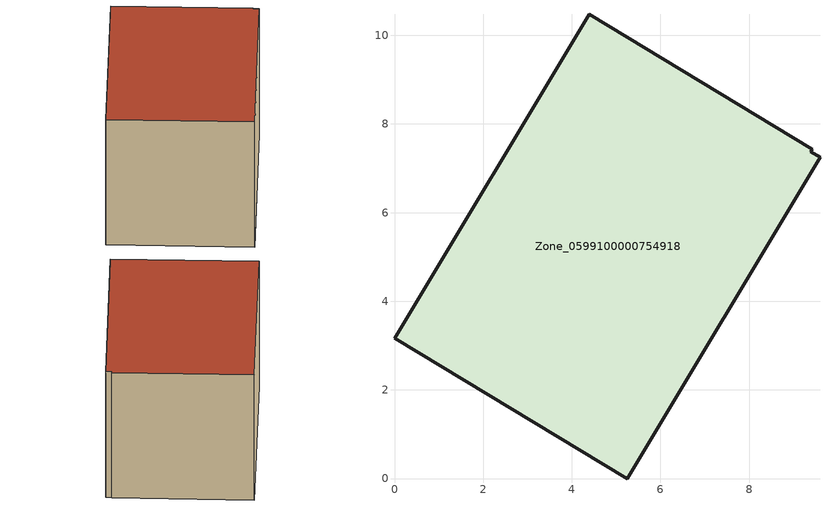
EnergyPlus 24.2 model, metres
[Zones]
Zone_0599100000754918
 floor ground (C_G): 9.42,7.43 9.39,7.37 9.6,7.25 5.25,0 0,3.17 4.39,10.47 z0
 wall outside (C_F): 9.42,7.43 4.39,10.47 0,3.17 5.25,0 9.6,7.25 9.39,7.37 9.42,7.43 z0:6.17
 roof outside (C_R): 9.39,7.37 9.42,7.43 4.39,10.47 0,3.17 5.25,0 9.6,7.25 z6.17
[BUILDING]
Pand.0599100000754918: North Axis=0; Terrain=City; Loads Convergence Tolerance Value=0.04; Temperature Convergence Tolerance Value=0.4; Solar Distribution=FullExterior; Maximum Number of Warmup Days=25; Minimum Number of Warmup Days=1
[Site:Location]
Rotterdam.The.Hague.AP_ZH_NLD Design_Conditions: Latitude=51.96; Longitude=4.45; Time Zone=1; Elevation=-4.5
[SITE:GROUNDTEMPERATURE:BUILDINGSURFACE]
18, 18, 18, 18, 18, 18, 18, 18, 18, 18, 18, 18
[MATERIAL] Thermal Absorptance=0.9; Solar Absorptance=0.7; Visible Absorptance=0.7
Name | Roughness | Thickness | Conductivity | Density | Specific Heat
G.TI.1946-1964 | MediumSmooth | 0.15 | 1 | 540 | 1210
F.TI.1946-1964 | Rough | 0.3 | 0.857143 | 1920 | 840
R.TI.1946-1964 | MediumRough | 0.2 | 0.277778 | 1500 | 1000
[CONSTRUCTION]
C_G: G.TI.1946-1964
C_F: F.TI.1946-1964
C_R: R.TI.1946-1964
[ZONE]
Zone_0599100000754918: Type=1; Multiplier=1; Ceiling Height=Autocalculate; Volume=Autocalculate; Floor Area=autocalculate; Part of Total Floor Area=Yes
[ZONEINFILTRATION:DESIGNFLOWRATE]
Infil_Zone_0599100000754918: Zone or ZoneList or Space or SpaceList=Zone_0599100000754918; Schedule=AlwaysOn; Design Flow Rate Calculation Method=Flow/Area; Flow Rate per Floor Area=0.003; Constant Term Coefficient=1; Temperature Term Coefficient=0; Velocity Term Coefficient=0; Velocity Squared Term Coefficient=0
[HVACTEMPLATE:ZONE:IDEALLOADSAIRSYSTEM]
Zone_0599100000754918: Maximum Heating Supply Air Temperature=50; Minimum Cooling Supply Air Temperature=13; Maximum Heating Supply Air Humidity Ratio=0.0156; Minimum Cooling Supply Air Humidity Ratio=0.0077; Heating Limit=NoLimit; Cooling Limit=NoLimit; Dehumidification Control Type=ConstantSensibleHeatRatio; Cooling Sensible Heat Ratio=0.7; Dehumidification Setpoint=60; Humidification Control Type=None; Humidification Setpoint=30; Outdoor Air Method=None; Outdoor Air Flow Rate per Person=0.00944; Outdoor Air Flow Rate per Zone Floor Area=0; Outdoor Air Flow Rate per Zone=0; Demand Controlled Ventilation Type=None; Outdoor Air Economizer Type=NoEconomizer; Heat Recovery Type=None; Sensible Heat Recovery Effectiveness=0.7; Latent Heat Recovery Effectiveness=0.65
[ZONECONTROL:THERMOSTAT]
ThermostatControl_Zone_0599100000754918: Zone or ZoneList=Zone_0599100000754918; Control Type Schedule=DualSetpointControlType; Control 1=Thermostat_Zone_0599100000754918; Temperature Difference Between Cutout And Setpoint=0
[THERMOSTATSETPOINT:DUALSETPOINT]
Thermostat_Zone_0599100000754918: Heating Setpoint Temperature Schedule=HeatingSetpoint_Zone_0599100000754918; Cooling Setpoint Temperature Schedule=CoolingSetpoint_Zone_0599100000754918
[SCHEDULE:COMPACT]
HeatingSetpoint_Zone_0599100000754918: Through: 12/31, For: AllDays, Until: 24:00, 21
CoolingSetpoint_Zone_0599100000754918: Through: 12/31, For: AllDays, Until: 24:00, 24
DualSetpointControlType: Through: 12/31, For: AllDays, Until: 24:00, 4
AlwaysOn: Through: 12/31, For: AllDays, Until: 24:00, 1
